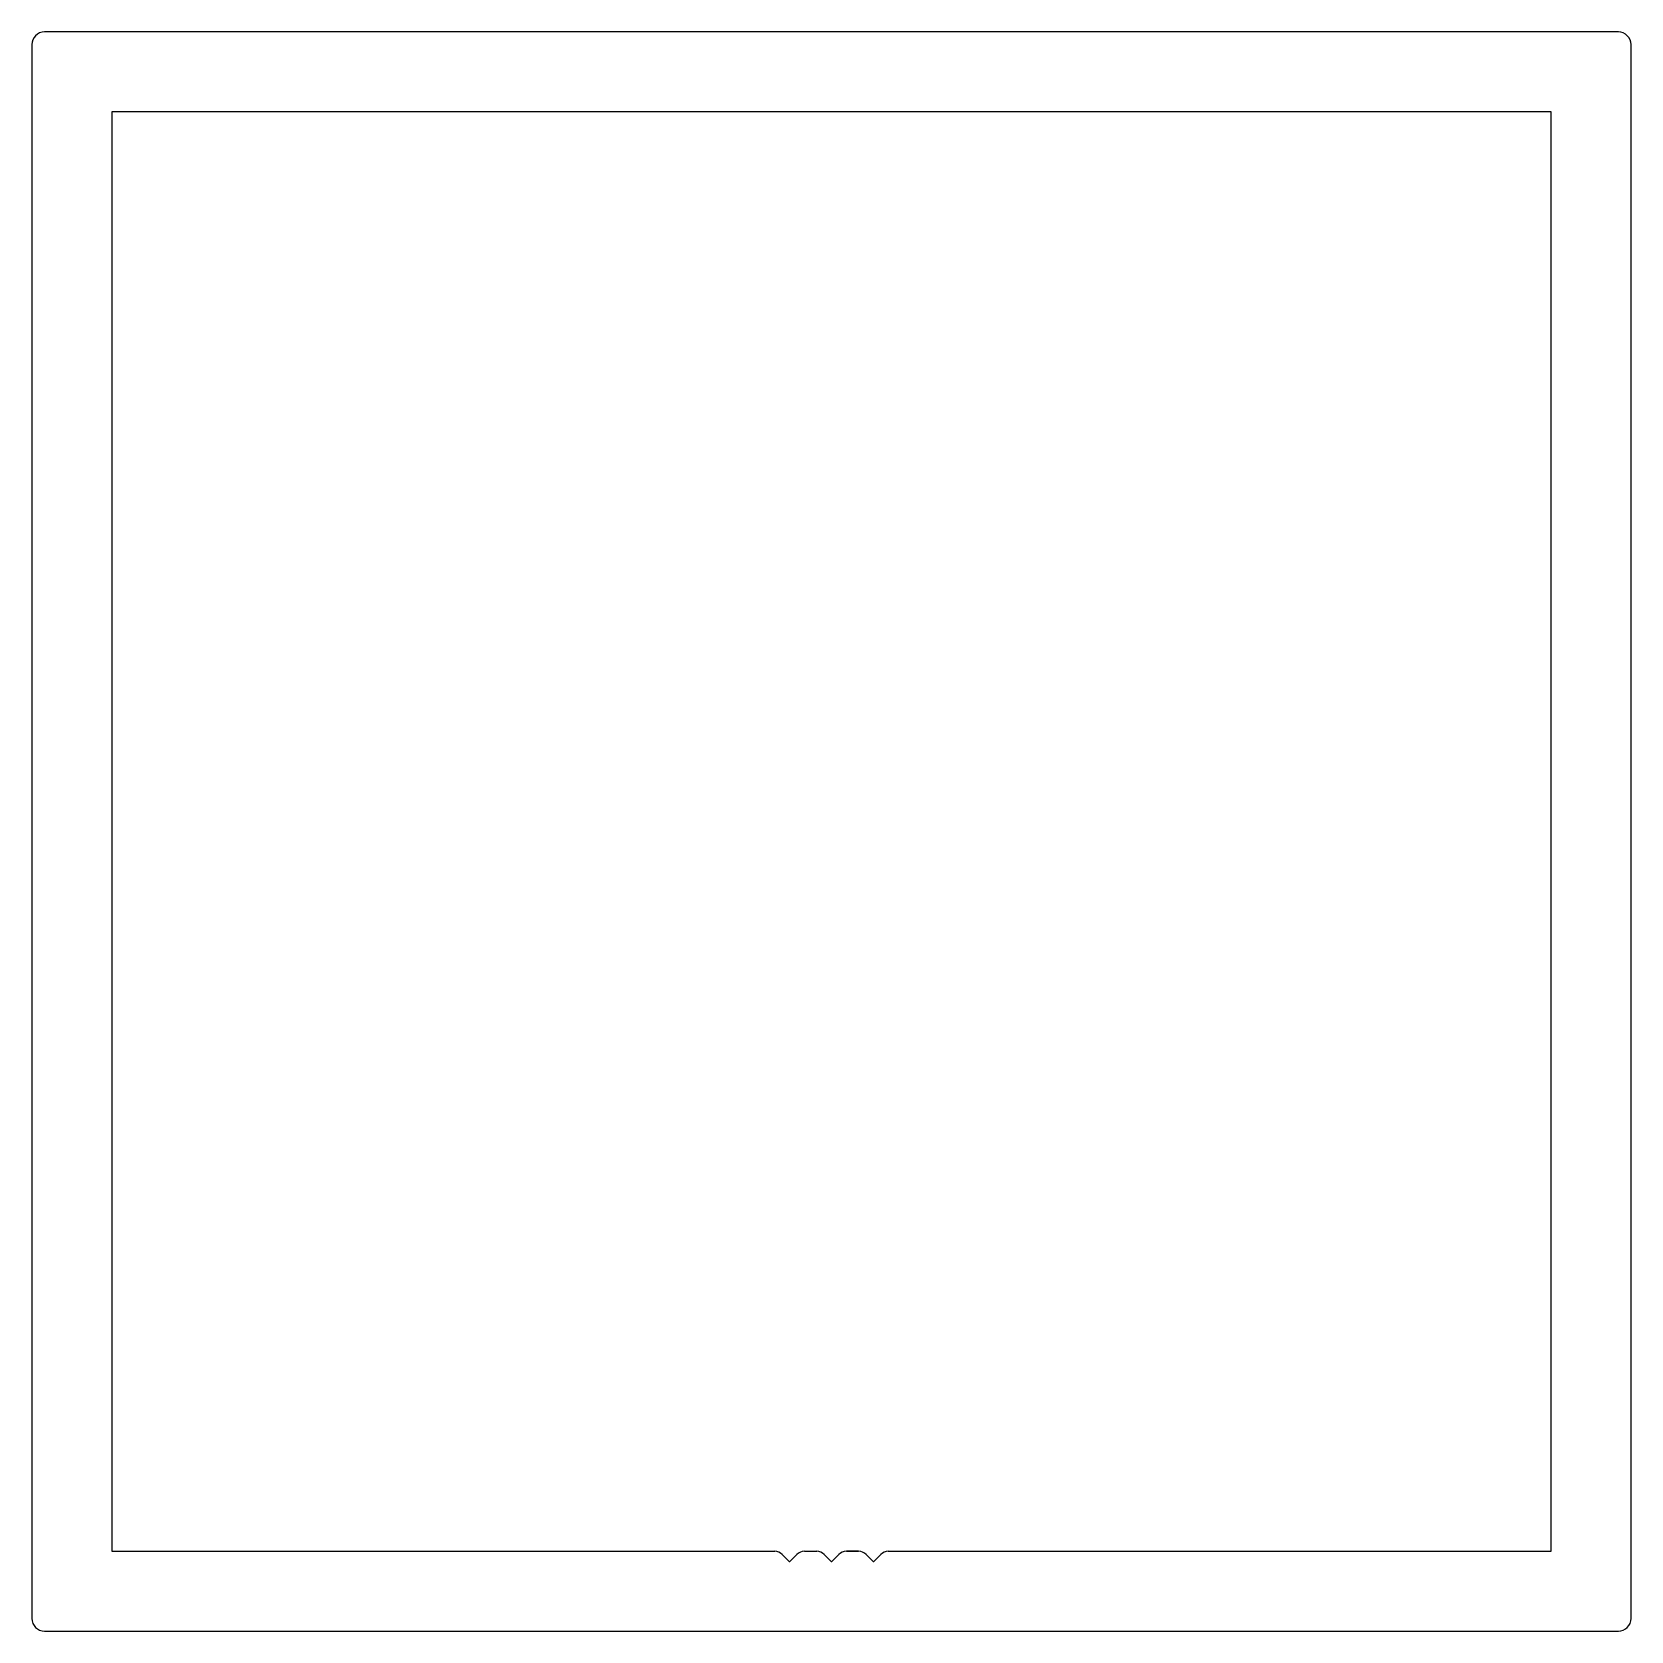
# Model space of a CAD drawing. Header units: inches. Extents: x -18.8 to 19.3, y -0.1 to 38.
import ezdxf

# ---------------------------------------------------------------- set-up
doc = ezdxf.new("R2010")
doc.units = ezdxf.units.IN
doc.header["$MEASUREMENT"] = 0
doc.layers.add('1', color=7, linetype='Continuous')

msp = doc.modelspace()

# ---------------------------------------------------------------- linework, layer by layer
at = {"color": 7}
for p, q in [((17.393, 36.121), (-16.907, 36.121)), ((-16.907, 36.121), (-16.907, 1.821)), ((17.393, 1.821), (17.393, 36.121)), ((-16.907, 1.821), (-1.11, 1.821)), ((-1.11, 1.821), (-1.11, 1.821)), ((-1.11, 1.821), (-1.11, 1.821)), ((-0.933, 1.748), (-0.762, 1.577)), ((-0.751, 1.577), (-0.58, 1.748)), ((-0.403, 1.821), (-0.11, 1.821)), ((0.067, 1.748), (0.238, 1.577)), ((0.249, 1.577), (0.42, 1.748)), ((0.597, 1.821), (0.597, 1.821)), ((0.597, 1.821), (0.89, 1.821)), ((0.89, 1.821), (0.597, 1.821)), ((0.597, 1.821), (0.89, 1.821)), ((0.89, 1.821), (0.597, 1.821)), ((0.597, 1.821), (0.89, 1.821)), ((1.067, 1.748), (1.238, 1.577)), ((1.249, 1.577), (1.42, 1.748)), ((1.597, 1.821), (17.393, 1.821))]:
    msp.add_line(p, q, dxfattribs=at)
for centre, radius, start, end in [((-1.11, 1.571), 0.25, 45, 90), ((-0.757, 1.583), 0.008, 225, 315), ((-0.403, 1.571), 0.25, 90, 135), ((-0.11, 1.571), 0.25, 45, 90), ((0.243, 1.583), 0.008, 225, 315), ((0.597, 1.571), 0.25, 90, 135), ((0.89, 1.571), 0.25, 45, 90), ((1.243, 1.583), 0.008, 225, 315), ((1.597, 1.571), 0.25, 90, 135)]:
    msp.add_arc(centre, radius, start, end, dxfattribs=at)
at = {"layer": '1', "color": 7}
for p, q in [((-18.807, 37.721), (-18.807, 0.221)), ((18.993, 38.021), (-18.507, 38.021)), ((19.293, 0.221), (19.293, 37.721)), ((-18.507, -0.079), (18.993, -0.079))]:
    msp.add_line(p, q, dxfattribs=at)
for centre, start, end in [((-18.507, 37.721), 90, 180), ((18.993, 37.721), 0, 90), ((-18.507, 0.221), 180, 270), ((18.993, 0.221), 270, 0)]:
    msp.add_arc(centre, 0.3, start, end, dxfattribs=at)

doc.saveas('drawing.dxf')
